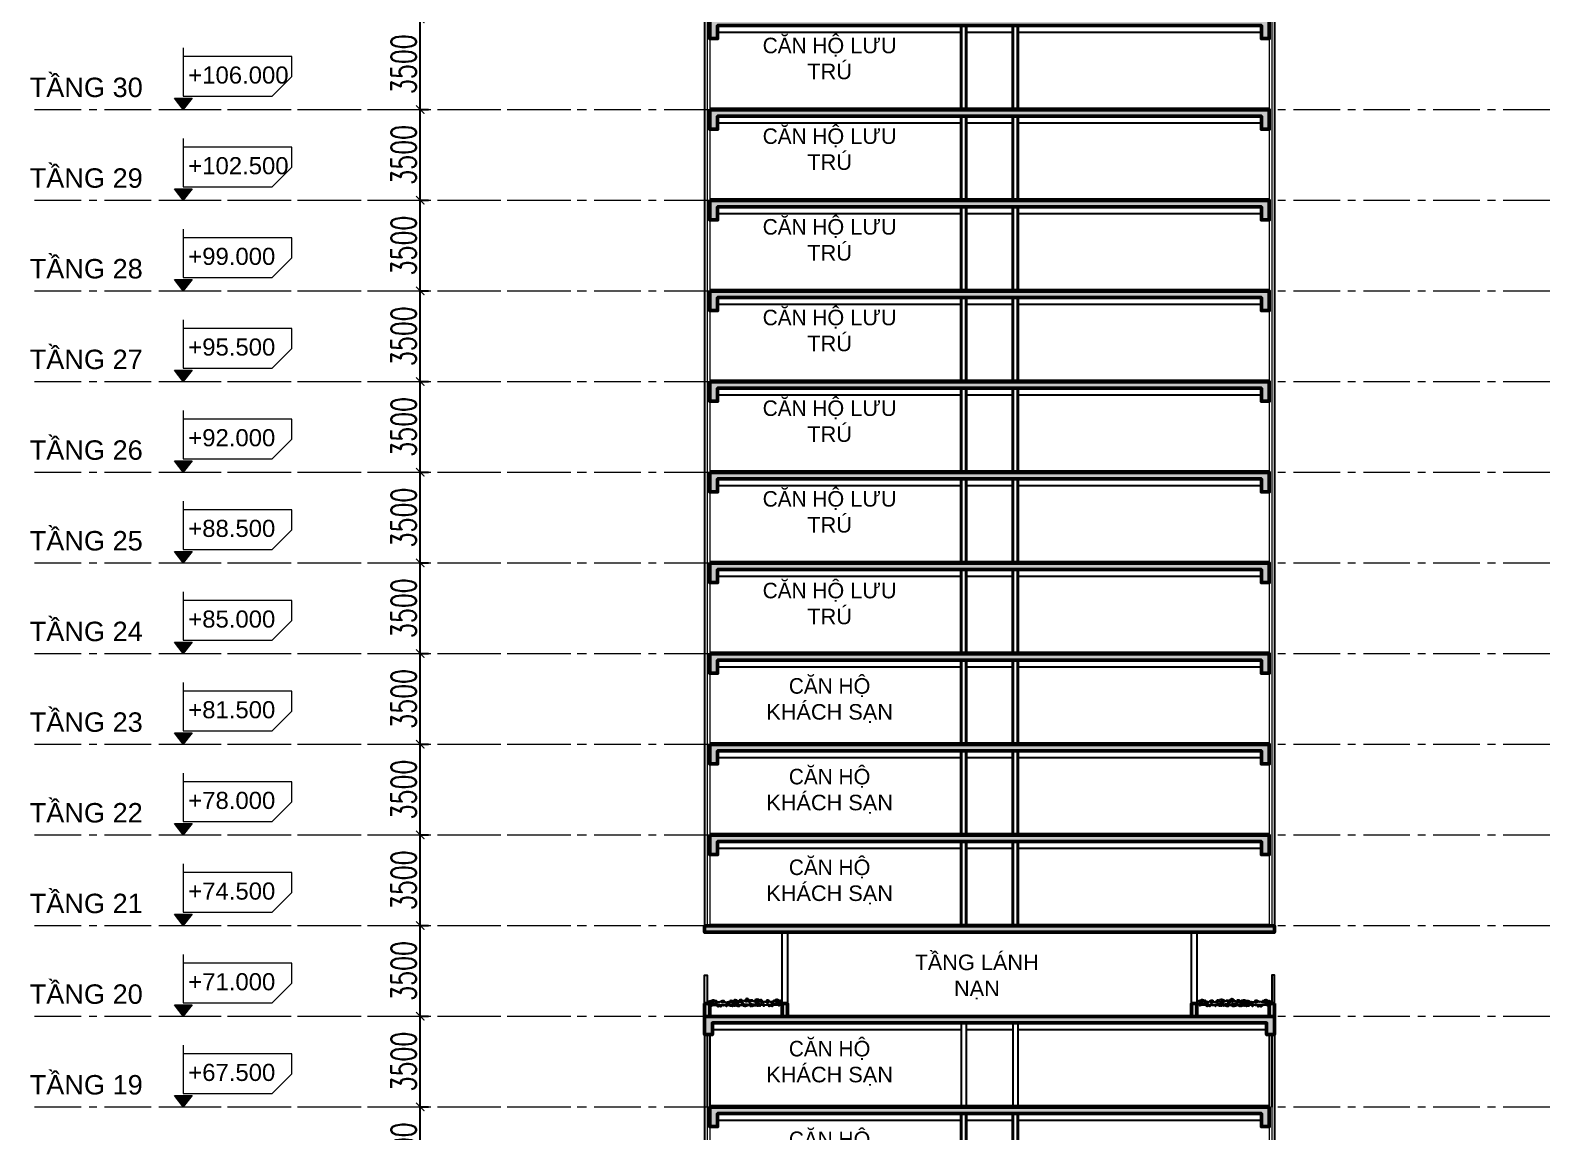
# Model space of a CAD drawing. Header units: millimetres. Extents: x 573003 to 1294762, y -9906 to 413061.
# Drawn here: x 573822 to 632293, y 81019 to 123534 of the extents above; entities that cross this region are included whole.
import ezdxf

# ---------------------------------------------------------------- set-up
doc = ezdxf.new("R2010")
doc.units = ezdxf.units.MM
doc.header["$MEASUREMENT"] = 0
doc.linetypes.add('IMPORT-CE', pattern=[135, 90, -15, 15, -15])
doc.layers.get('DEFPOINTS').update_dxf_attribs({"color": 5, "lineweight": 0})
for name, color, linetype in [('A-ANNO-ROOM', 50, 'Continuous'), ('A-ELEV-13FINE', 8, 'Continuous'), ('A-ELEV-PATT 3', 251, 'Continuous'), ('A-FLOR-STRS', 1, 'Continuous'), ('A-WALL-PATT', 251, 'Continuous')]:
    doc.layers.add(name, color=color, linetype=linetype)
for name, color, linetype, lineweight in [('KT-Chu viet', 255, 'Continuous', 20), ('KT-Kich thuoc', 159, 'Continuous', 18), ('KT-Net cat', 1, 'Continuous', 40), ('KT-Net cot', 2, 'Continuous', 50), ('KT-Net manh', 251, 'Continuous', 13), ('KT-Net thay', 7, 'Continuous', 25), ('KT-Net truc', 18, 'Continuous', 15), ('TEXT', 7, 'Continuous', 20)]:
    doc.layers.add(name, color=color, linetype=linetype, lineweight=lineweight)
doc.styles.add('Arial', font='arial.ttf')
doc.styles.add('DIM', font='vnsimli.shx', dxfattribs={"width": 0.7})
doc.styles.add('font unicode ccu', font='arial.ttf')
doc.styles.add('HBA-Text', font='GOTHIC.TTF')
doc.dimstyles.new('CCU  KT1-320 A1', dxfattribs={"dimscale": 320, "dimtxt": 3, "dimasz": 1, "dimexe": 1, "dimexo": 0, "dimgap": 0.5, "dimtad": 1, "dimdec": 0, "dimdsep": 46, "dimtxsty": 'DIM', "dimblk1": 'ARCHTICK', "dimblk2": 'ARCHTICK', "dimsah": 1, "dimcen": 0, "dimdle": 1, "dimclrd": 256, "dimclre": 256, "dimclrt": 31, "dimadec": 0, "dimazin": 0, "dimtfac": 1, "dimtdec": 0, "dimtix": 1, "dimtmove": 1, "dimatfit": 3, "dimldrblk": 'DOT', "dimfxl": 8, "dimtolj": 1, "dimarcsym": 0})

# ---------------------------------------------------------------- blocks, each defined once
blk = doc.blocks.new('slab')
at = {"layer": 'KT-Net manh'}
h = blk.add_hatch(color=256, dxfattribs=at)
h.dxf.hatch_style = 1
h.paths.add_polyline_path([(357114, 241086), (378714, 241086), (378714, 240336), (378414, 240336), (378414, 240836), (357414, 240836), (357414, 240336), (357114, 240336)])
at = {"layer": 'A-ELEV-13FINE'}
blk.add_line((378714, 241136), (357114, 241136), dxfattribs=at)
for points in [[(357114, 240836), (357114, 240586)], [(357414, 240586), (366814, 240586)], [(367014, 240586), (368814, 240586)], [(369014, 240586), (378414, 240586)], [(378714, 240586), (378714, 240836)]]:
    blk.add_lwpolyline(points, dxfattribs=at)
at = {"layer": 'KT-Net cat'}
for points in [[(366814, 240836), (366814, 237636)], [(367014, 240836), (367014, 237636)], [(368814, 240836), (368814, 237636)], [(369014, 240836), (369014, 237636)]]:
    blk.add_lwpolyline(points, dxfattribs=at)
at = {"layer": 'KT-Net cot'}
blk.add_lwpolyline([(357114, 241086), (378714, 241086), (378714, 240336), (378414, 240336), (378414, 240836), (357414, 240836), (357414, 240336), (357114, 240336), (357114, 241086)], dxfattribs=at)
at = {"layer": 'KT-Net manh'}
for p, q in [((357014, 241086), (357014, 237586)), ((357114, 241086), (357114, 237586)), ((378714, 241086), (378714, 237586)), ((378814, 241086), (378814, 237586))]:
    blk.add_line(p, q, dxfattribs=at)
at = {"layer": 'KT-Net thay'}
for p, q in [((356914, 241086), (356914, 237586)), ((378914, 241086), (378914, 237586))]:
    blk.add_line(p, q, dxfattribs=at)
blk = doc.blocks.new('_ARCHTICK')
at = {"color": 0, "linetype": 'ByBlock', "const_width": 0.15}
blk.add_lwpolyline([(-0.5, -0.5), (0.5, 0.5)], dxfattribs=at)
blk = doc.blocks.new('*D165')
at = {"layer": 'DEFPOINTS', "color": 0, "transparency": 16777216}
for p in [(0, 67500), (0, 67500), (0, 64000)]:
    blk.add_point(p, dxfattribs=at)
at = {"layer": 'KT-Kich thuoc', "lineweight": -2, "transparency": 16777216}
for p, q in [((0, 63680), (0, 67820)), ((0, 67500), (320, 67500)), ((0, 64000), (320, 64000))]:
    blk.add_line(p, q, dxfattribs=at)
at = {"layer": 'KT-Kich thuoc', "lineweight": -2, "transparency": 16777216, "xscale": 320, "yscale": 320, "zscale": 320}
for p, rotation in [((0, 67500), 90), ((0, 64000), 270)]:
    blk.add_blockref('_ARCHTICK', p, dxfattribs=dict(at, rotation=rotation))
at = {"layer": 'KT-Kich thuoc', "color": 31, "transparency": 16777216, "insert": (-640, 65750), "char_height": 960, "attachment_point": 5, "rotation": 90, "style": 'DIM'}
blk.add_mtext('\\A1;3500', dxfattribs=at)
blk = doc.blocks.new('_Dot')
at = {"color": 0, "linetype": 'ByBlock', "lineweight": -2}
blk.add_line((-0.5, 0), (-1, 0), dxfattribs=at)
at = {"color": 0, "linetype": 'ByBlock', "const_width": 0.5}
blk.add_lwpolyline([(-0.25, 0, 1), (0.25, 0, 1)], format="xyb", close=True, dxfattribs=at)
blk = doc.blocks.new('*D166')
at = {"layer": 'DEFPOINTS', "color": 0, "transparency": 16777216}
for p in [(0, 71000), (0, 71000), (0, 67500)]:
    blk.add_point(p, dxfattribs=at)
at = {"layer": 'KT-Kich thuoc', "lineweight": -2, "transparency": 16777216}
for p, q in [((0, 67180), (0, 71320)), ((0, 71000), (320, 71000)), ((0, 67500), (320, 67500))]:
    blk.add_line(p, q, dxfattribs=at)
at = {"layer": 'KT-Kich thuoc', "lineweight": -2, "transparency": 16777216, "xscale": 320, "yscale": 320, "zscale": 320}
for p, rotation in [((0, 71000), 90), ((0, 67500), 270)]:
    blk.add_blockref('_ARCHTICK', p, dxfattribs=dict(at, rotation=rotation))
at = {"layer": 'KT-Kich thuoc', "color": 31, "transparency": 16777216, "insert": (-640, 69250), "char_height": 960, "attachment_point": 5, "rotation": 90, "style": 'DIM'}
blk.add_mtext('\\A1;3500', dxfattribs=at)
blk = doc.blocks.new('*D167')
at = {"layer": 'DEFPOINTS', "color": 0, "transparency": 16777216}
for p in [(0, 74500), (0, 74500), (0, 71000)]:
    blk.add_point(p, dxfattribs=at)
at = {"layer": 'KT-Kich thuoc', "lineweight": -2, "transparency": 16777216}
for p, q in [((0, 70680), (0, 74820)), ((0, 74500), (320, 74500)), ((0, 71000), (320, 71000))]:
    blk.add_line(p, q, dxfattribs=at)
at = {"layer": 'KT-Kich thuoc', "lineweight": -2, "transparency": 16777216, "xscale": 320, "yscale": 320, "zscale": 320}
for p, rotation in [((0, 74500), 90), ((0, 71000), 270)]:
    blk.add_blockref('_ARCHTICK', p, dxfattribs=dict(at, rotation=rotation))
at = {"layer": 'KT-Kich thuoc', "color": 31, "transparency": 16777216, "insert": (-640, 72750), "char_height": 960, "attachment_point": 5, "rotation": 90, "style": 'DIM'}
blk.add_mtext('\\A1;3500', dxfattribs=at)
blk = doc.blocks.new('*D168')
at = {"layer": 'DEFPOINTS', "color": 0, "transparency": 16777216}
for p in [(0, 78000), (0, 78000), (0, 74500)]:
    blk.add_point(p, dxfattribs=at)
at = {"layer": 'KT-Kich thuoc', "lineweight": -2, "transparency": 16777216}
for p, q in [((0, 74180), (0, 78320)), ((0, 78000), (320, 78000)), ((0, 74500), (320, 74500))]:
    blk.add_line(p, q, dxfattribs=at)
at = {"layer": 'KT-Kich thuoc', "lineweight": -2, "transparency": 16777216, "xscale": 320, "yscale": 320, "zscale": 320}
for p, rotation in [((0, 78000), 90), ((0, 74500), 270)]:
    blk.add_blockref('_ARCHTICK', p, dxfattribs=dict(at, rotation=rotation))
at = {"layer": 'KT-Kich thuoc', "color": 31, "transparency": 16777216, "insert": (-640, 76250), "char_height": 960, "attachment_point": 5, "rotation": 90, "style": 'DIM'}
blk.add_mtext('\\A1;3500', dxfattribs=at)
blk = doc.blocks.new('*D169')
at = {"layer": 'DEFPOINTS', "color": 0, "transparency": 16777216}
for p in [(0, 81500), (0, 81500), (0, 78000)]:
    blk.add_point(p, dxfattribs=at)
at = {"layer": 'KT-Kich thuoc', "lineweight": -2, "transparency": 16777216}
for p, q in [((0, 77680), (0, 81820)), ((0, 81500), (320, 81500)), ((0, 78000), (320, 78000))]:
    blk.add_line(p, q, dxfattribs=at)
at = {"layer": 'KT-Kich thuoc', "lineweight": -2, "transparency": 16777216, "xscale": 320, "yscale": 320, "zscale": 320}
for p, rotation in [((0, 81500), 90), ((0, 78000), 270)]:
    blk.add_blockref('_ARCHTICK', p, dxfattribs=dict(at, rotation=rotation))
at = {"layer": 'KT-Kich thuoc', "color": 31, "transparency": 16777216, "insert": (-640, 79750), "char_height": 960, "attachment_point": 5, "rotation": 90, "style": 'DIM'}
blk.add_mtext('\\A1;3500', dxfattribs=at)
blk = doc.blocks.new('*D170')
at = {"layer": 'DEFPOINTS', "color": 0, "transparency": 16777216}
for p in [(0, 85000), (0, 85000), (0, 81500)]:
    blk.add_point(p, dxfattribs=at)
at = {"layer": 'KT-Kich thuoc', "lineweight": -2, "transparency": 16777216}
for p, q in [((0, 81180), (0, 85320)), ((0, 85000), (320, 85000)), ((0, 81500), (320, 81500))]:
    blk.add_line(p, q, dxfattribs=at)
at = {"layer": 'KT-Kich thuoc', "lineweight": -2, "transparency": 16777216, "xscale": 320, "yscale": 320, "zscale": 320}
for p, rotation in [((0, 85000), 90), ((0, 81500), 270)]:
    blk.add_blockref('_ARCHTICK', p, dxfattribs=dict(at, rotation=rotation))
at = {"layer": 'KT-Kich thuoc', "color": 31, "transparency": 16777216, "insert": (-640, 83250), "char_height": 960, "attachment_point": 5, "rotation": 90, "style": 'DIM'}
blk.add_mtext('\\A1;3500', dxfattribs=at)
blk = doc.blocks.new('*D171')
at = {"layer": 'DEFPOINTS', "color": 0, "transparency": 16777216}
for p in [(0, 88500), (0, 88500), (0, 85000)]:
    blk.add_point(p, dxfattribs=at)
at = {"layer": 'KT-Kich thuoc', "lineweight": -2, "transparency": 16777216}
for p, q in [((0, 84680), (0, 88820)), ((0, 88500), (320, 88500)), ((0, 85000), (320, 85000))]:
    blk.add_line(p, q, dxfattribs=at)
at = {"layer": 'KT-Kich thuoc', "lineweight": -2, "transparency": 16777216, "xscale": 320, "yscale": 320, "zscale": 320}
for p, rotation in [((0, 88500), 90), ((0, 85000), 270)]:
    blk.add_blockref('_ARCHTICK', p, dxfattribs=dict(at, rotation=rotation))
at = {"layer": 'KT-Kich thuoc', "color": 31, "transparency": 16777216, "insert": (-640, 86750), "char_height": 960, "attachment_point": 5, "rotation": 90, "style": 'DIM'}
blk.add_mtext('\\A1;3500', dxfattribs=at)
blk = doc.blocks.new('*D172')
at = {"layer": 'DEFPOINTS', "color": 0, "transparency": 16777216}
for p in [(0, 92000), (0, 92000), (0, 88500)]:
    blk.add_point(p, dxfattribs=at)
at = {"layer": 'KT-Kich thuoc', "lineweight": -2, "transparency": 16777216}
for p, q in [((0, 88180), (0, 92320)), ((0, 92000), (320, 92000)), ((0, 88500), (320, 88500))]:
    blk.add_line(p, q, dxfattribs=at)
at = {"layer": 'KT-Kich thuoc', "lineweight": -2, "transparency": 16777216, "xscale": 320, "yscale": 320, "zscale": 320}
for p, rotation in [((0, 92000), 90), ((0, 88500), 270)]:
    blk.add_blockref('_ARCHTICK', p, dxfattribs=dict(at, rotation=rotation))
at = {"layer": 'KT-Kich thuoc', "color": 31, "transparency": 16777216, "insert": (-640, 90250), "char_height": 960, "attachment_point": 5, "rotation": 90, "style": 'DIM'}
blk.add_mtext('\\A1;3500', dxfattribs=at)
blk = doc.blocks.new('*D173')
at = {"layer": 'DEFPOINTS', "color": 0, "transparency": 16777216}
for p in [(0, 95500), (0, 95500), (0, 92000)]:
    blk.add_point(p, dxfattribs=at)
at = {"layer": 'KT-Kich thuoc', "lineweight": -2, "transparency": 16777216}
for p, q in [((0, 91680), (0, 95820)), ((0, 95500), (320, 95500)), ((0, 92000), (320, 92000))]:
    blk.add_line(p, q, dxfattribs=at)
at = {"layer": 'KT-Kich thuoc', "lineweight": -2, "transparency": 16777216, "xscale": 320, "yscale": 320, "zscale": 320}
for p, rotation in [((0, 95500), 90), ((0, 92000), 270)]:
    blk.add_blockref('_ARCHTICK', p, dxfattribs=dict(at, rotation=rotation))
at = {"layer": 'KT-Kich thuoc', "color": 31, "transparency": 16777216, "insert": (-640, 93750), "char_height": 960, "attachment_point": 5, "rotation": 90, "style": 'DIM'}
blk.add_mtext('\\A1;3500', dxfattribs=at)
blk = doc.blocks.new('*D174')
at = {"layer": 'DEFPOINTS', "color": 0, "transparency": 16777216}
for p in [(0, 99000), (0, 99000), (0, 95500)]:
    blk.add_point(p, dxfattribs=at)
at = {"layer": 'KT-Kich thuoc', "lineweight": -2, "transparency": 16777216}
for p, q in [((0, 95180), (0, 99320)), ((0, 99000), (320, 99000)), ((0, 95500), (320, 95500))]:
    blk.add_line(p, q, dxfattribs=at)
at = {"layer": 'KT-Kich thuoc', "lineweight": -2, "transparency": 16777216, "xscale": 320, "yscale": 320, "zscale": 320}
for p, rotation in [((0, 99000), 90), ((0, 95500), 270)]:
    blk.add_blockref('_ARCHTICK', p, dxfattribs=dict(at, rotation=rotation))
at = {"layer": 'KT-Kich thuoc', "color": 31, "transparency": 16777216, "insert": (-640, 97250), "char_height": 960, "attachment_point": 5, "rotation": 90, "style": 'DIM'}
blk.add_mtext('\\A1;3500', dxfattribs=at)
blk = doc.blocks.new('*D175')
at = {"layer": 'DEFPOINTS', "color": 0, "transparency": 16777216}
for p in [(0, 102500), (0, 102500), (0, 99000)]:
    blk.add_point(p, dxfattribs=at)
at = {"layer": 'KT-Kich thuoc', "lineweight": -2, "transparency": 16777216}
for p, q in [((0, 98680), (0, 102820)), ((0, 102500), (320, 102500)), ((0, 99000), (320, 99000))]:
    blk.add_line(p, q, dxfattribs=at)
at = {"layer": 'KT-Kich thuoc', "lineweight": -2, "transparency": 16777216, "xscale": 320, "yscale": 320, "zscale": 320}
for p, rotation in [((0, 102500), 90), ((0, 99000), 270)]:
    blk.add_blockref('_ARCHTICK', p, dxfattribs=dict(at, rotation=rotation))
at = {"layer": 'KT-Kich thuoc', "color": 31, "transparency": 16777216, "insert": (-640, 100750), "char_height": 960, "attachment_point": 5, "rotation": 90, "style": 'DIM'}
blk.add_mtext('\\A1;3500', dxfattribs=at)
blk = doc.blocks.new('*D176')
at = {"layer": 'DEFPOINTS', "color": 0, "transparency": 16777216}
for p in [(0, 106000), (0, 106000), (0, 102500)]:
    blk.add_point(p, dxfattribs=at)
at = {"layer": 'KT-Kich thuoc', "lineweight": -2, "transparency": 16777216}
for p, q in [((0, 102180), (0, 106320)), ((0, 106000), (320, 106000)), ((0, 102500), (320, 102500))]:
    blk.add_line(p, q, dxfattribs=at)
at = {"layer": 'KT-Kich thuoc', "lineweight": -2, "transparency": 16777216, "xscale": 320, "yscale": 320, "zscale": 320}
for p, rotation in [((0, 106000), 90), ((0, 102500), 270)]:
    blk.add_blockref('_ARCHTICK', p, dxfattribs=dict(at, rotation=rotation))
at = {"layer": 'KT-Kich thuoc', "color": 31, "transparency": 16777216, "insert": (-640, 104250), "char_height": 960, "attachment_point": 5, "rotation": 90, "style": 'DIM'}
blk.add_mtext('\\A1;3500', dxfattribs=at)
blk = doc.blocks.new('*D177')
at = {"layer": 'DEFPOINTS', "color": 0, "transparency": 16777216}
for p in [(0, 109500), (0, 109500), (0, 106000)]:
    blk.add_point(p, dxfattribs=at)
at = {"layer": 'KT-Kich thuoc', "lineweight": -2, "transparency": 16777216}
for p, q in [((0, 105680), (0, 109820)), ((0, 109500), (320, 109500)), ((0, 106000), (320, 106000))]:
    blk.add_line(p, q, dxfattribs=at)
at = {"layer": 'KT-Kich thuoc', "lineweight": -2, "transparency": 16777216, "xscale": 320, "yscale": 320, "zscale": 320}
for p, rotation in [((0, 109500), 90), ((0, 106000), 270)]:
    blk.add_blockref('_ARCHTICK', p, dxfattribs=dict(at, rotation=rotation))
at = {"layer": 'KT-Kich thuoc', "color": 31, "transparency": 16777216, "insert": (-640, 107750), "char_height": 960, "attachment_point": 5, "rotation": 90, "style": 'DIM'}
blk.add_mtext('\\A1;3500', dxfattribs=at)
blk = doc.blocks.new('A$C61654A8E')
blk.add_hatch(color=256).paths.add_polyline_path([(-137, 178), (0, 0), (137, 178)])
blk.add_line((-341, 0), (341, 0))
for points in [[(0, 956), (0, 819)], [(-137, 178), (137, 178), (0, 0), (-137, 178)]]:
    blk.add_lwpolyline(points)
blk.add_lwpolyline([(1678, 512), (1678, 819), (0, 819), (0, 205), (1371, 205)], close=True)
blk = doc.blocks.new('coscaodotudong')
at = {"xscale": 0.8324273823791946, "yscale": 0.8324273823791946, "zscale": 0.8324273823791946}
blk.add_blockref('A$C61654A8E', (0, 0), dxfattribs=at)
at = {"layer": 'KT-Chu viet', "style": 'font unicode ccu'}
blk.add_attdef('%%P0.000', (64, 334), '', height=220, dxfattribs=at)
blk = doc.blocks.new('PLE-6')
for points in [[(-1874, 638), (-1908, 679), (-2017, 713), (-2120, 665), (-2086, 741), (-1970, 795), (-1845, 781), (-1956, 836), (-1997, 864), (-2045, 864), (-2127, 843), (-2086, 884), (-2017, 911), (-1935, 898), (-1867, 877), (-1799, 843), (-1758, 782), (-1758, 809), (-1789, 865), (-1829, 865), (-1804, 890), (-1753, 880), (-1708, 845), (-1753, 915), (-1819, 930), (-1869, 941), (-1910, 915), (-1950, 910), (-1975, 900), (-1935, 941), (-1873, 957), (-1838, 967), (-1782, 967), (-1706, 947), (-1693, 924), (-1617, 801), (-1662, 951)], [(-1662, 951), (-1571, 814), (-1561, 860), (-1536, 875), (-1531, 855), (-1546, 819), (-1496, 840), (-1465, 850), (-1445, 840), (-1420, 840), (-1390, 819), (-1374, 835), (-1374, 860), (-1334, 895), (-1238, 930), (-1188, 930), (-1127, 900), (-1172, 905), (-1223, 895), (-1268, 870), (-1283, 845), (-1283, 819), (-1243, 814), (-1203, 809), (-1178, 776), (-1177, 824), (-1208, 855), (-1218, 870), (-1157, 855), (-1132, 824), (-1081, 804), (-1061, 830), (-1046, 840), (-1016, 835), (-915, 855), (-890, 840), (-859, 814), (-844, 784), (-834, 729), (-869, 764), (-884, 789), (-930, 794), (-980, 794), (-1006, 794)], [(493, 910), (458, 951), (422, 991), (331, 991), (316, 971), (347, 976), (372, 971), (392, 956), (397, 946), (412, 915), (427, 890), (438, 845), (402, 845), (357, 870), (342, 865), (301, 845), (271, 830), (236, 840), (246, 870), (271, 925), (281, 966), (296, 1001), (331, 1026), (367, 1016), (357, 1036), (316, 1057), (266, 1036), (236, 1016), (190, 966), (175, 905), (170, 875), (140, 880), (94, 900), (54, 875), (18, 895), (-22, 961), (-57, 966), (-113, 966), (-164, 956), (-179, 936), (-214, 890), (-184, 905), (-153, 920), (-118, 910), (-83, 890), (-52, 865), (-47, 850), (-103, 845), (-143, 830), (-269, 822), (-263, 903), (-321, 942), (-411, 966), (-477, 961), (-532, 920), (-542, 895), (-472, 920), (-416, 905), (-340, 880), (-340, 845), (-340, 819), (-350, 779), (-381, 794), (-411, 784), (-441, 769), (-449, 787)], [(1226, 796), (1210, 819), (1180, 819), (1135, 850), (1150, 880), (1180, 905), (1210, 920), (1236, 915), (1271, 900), (1291, 885), (1261, 925), (1225, 956), (1180, 951), (1130, 930), (1099, 915), (1079, 890), (1069, 860), (1064, 845), (1054, 814), (1034, 814), (1034, 840), (1003, 860), (958, 860), (902, 845), (877, 814), (862, 784), (877, 799), (887, 814), (922, 814), (948, 804), (968, 794), (973, 789), (958, 784), (938, 789), (922, 784), (922, 784), (887, 784), (877, 779), (847, 774), (842, 789), (826, 804), (842, 850), (857, 900), (877, 930), (907, 946), (968, 971), (1003, 976), (1069, 956), (1054, 981), (948, 1011), (887, 991), (826, 971), (796, 930), (786, 890), (766, 850), (751, 865), (741, 880), (715, 870), (715, 855), (705, 870), (700, 905), (670, 930), (650, 946), (609, 946), (544, 941), (493, 915), (473, 885), (518, 895), (554, 910), (589, 905), (604, 890), (619, 875), (624, 860), (594, 860), (574, 855), (544, 855), (544, 855), (528, 875), (513, 890)], [(2039, 951), (1948, 814), (1938, 860), (1912, 875), (1907, 855), (1923, 819), (1872, 840), (1842, 850), (1821, 840), (1796, 840), (1766, 819), (1751, 835), (1751, 860), (1710, 895), (1614, 930), (1564, 930), (1503, 900), (1549, 905), (1599, 895), (1645, 870), (1660, 845), (1660, 819), (1619, 814), (1579, 809), (1554, 776), (1554, 824), (1584, 855), (1594, 870), (1534, 855), (1508, 824), (1458, 804), (1438, 830), (1422, 840), (1392, 835), (1291, 855), (1266, 840), (1236, 814), (1220, 784), (1210, 729), (1246, 764), (1261, 789), (1306, 794), (1357, 794), (1382, 794)], [(2250, 638), (2284, 679), (2394, 713), (2496, 665), (2462, 741), (2346, 795), (2221, 781), (2332, 836), (2373, 864), (2421, 864), (2503, 843), (2462, 884), (2394, 911), (2312, 898), (2243, 877), (2175, 843), (2134, 782), (2135, 809), (2165, 865), (2205, 865), (2180, 890), (2130, 880), (2084, 845), (2130, 915), (2195, 930), (2246, 941), (2286, 915), (2327, 910), (2352, 900), (2311, 941), (2249, 957), (2214, 967), (2159, 967), (2083, 947), (2069, 924), (1993, 801), (2039, 951)], [(-1874, 638), (-1939, 615), (-1950, 572), (-1880, 615), (-1837, 632), (-1799, 648), (-1761, 632), (-1734, 632), (-1701, 648), (-1647, 653), (-1636, 648), (-1582, 626), (-1550, 588), (-1501, 534), (-1544, 643), (-1577, 664), (-1566, 670), (-1496, 643), (-1474, 643), (-1436, 615), (-1431, 599), (-1425, 556), (-1420, 626), (-1458, 670), (-1436, 659), (-1387, 626), (-1376, 632), (-1349, 637), (-1333, 637), (-1306, 643), (-1284, 648), (-1279, 648), (-1290, 626), (-1322, 605), (-1333, 572), (-1333, 534), (-1306, 588), (-1279, 610), (-1230, 637), (-1214, 626), (-1192, 626), (-1160, 626), (-1138, 632), (-1095, 632), (-1079, 632), (-1041, 626), (-1008, 599), (-987, 572), (-970, 556), (-1003, 632), (-1030, 659), (-998, 648), (-987, 643), (-954, 637), (-911, 626), (-868, 632), (-797, 637), (-765, 653), (-721, 653), (-716, 653), (-743, 632), (-749, 588), (-749, 567), (-721, 615), (-705, 626), (-684, 637), (-657, 637), (-678, 615), (-684, 588), (-684, 572), (-673, 588), (-640, 610), (-624, 626), (-619, 632), (-597, 621), (-597, 605), (-592, 567), (-592, 561), (-575, 605), (-575, 626), (-586, 643), (-575, 637), (-554, 637), (-532, 632), (-505, 599), (-494, 583), (-472, 578), (-483, 610), (-510, 648), (-510, 659), (-500, 659), (-462, 648), (-440, 643), (-413, 626), (-391, 594), (-364, 567), (-364, 594), (-397, 626), (-413, 643), (-418, 659), (-364, 664), (-321, 653), (-299, 648), (-261, 643), (-261, 599), (-256, 578), (-256, 540), (-223, 610), (-207, 637), (-207, 648), (-169, 648), (-142, 648), (-104, 632), (-72, 626), (-50, 637), (9, 626), (36, 615), (85, 567), (101, 561), (53, 637), (85, 648), (134, 643), (155, 632), (182, 632), (188, 637), (231, 643), (188, 610), (166, 594), (166, 551), (177, 588), (220, 610), (280, 637), (323, 626), (361, 626), (404, 637), (426, 637), (442, 632), (480, 621), (513, 599), (556, 545), (545, 578), (534, 621), (518, 637), (502, 648), (572, 643), (626, 643), (659, 626), (697, 632), (751, 648), (767, 653), (783, 653), (816, 653), (816, 659)], [(-1366, 637), (-1415, 665), (-1448, 681), (-1486, 692), (-1507, 686), (-1540, 681), (-1562, 676), (-1589, 676), (-1627, 676), (-1660, 670), (-1709, 637), (-1698, 670), (-1687, 692), (-1665, 697), (-1687, 708), (-1720, 708), (-1747, 703), (-1763, 697), (-1796, 686), (-1818, 670), (-1834, 659), (-1845, 648), (-1829, 676), (-1823, 697), (-1845, 697), (-1872, 697), (-1905, 692), (-1921, 681)], [(-939, 759), (-991, 733), (-978, 726), (-933, 726), (-926, 719), (-920, 713), (-939, 759)], [(-449, 787), (-498, 836), (-567, 858), (-668, 866), (-720, 842), (-660, 845), (-567, 827), (-527, 784), (-553, 782), (-578, 778), (-600, 771), (-626, 775), (-617, 798), (-597, 824), (-647, 804), (-669, 782), (-704, 782), (-742, 776), (-770, 765), (-784, 793), (-762, 867), (-715, 907), (-666, 913), (-600, 904), (-678, 936), (-742, 916), (-811, 862), (-853, 801)], [(2250, 638), (2316, 615), (2327, 572), (2256, 615), (2213, 632), (2175, 648), (2137, 632), (2110, 632), (2078, 648), (2023, 653), (2013, 648), (1958, 626), (1926, 588), (1877, 534), (1921, 643), (1953, 664), (1942, 670), (1872, 643), (1850, 643), (1812, 615), (1807, 599), (1802, 556), (1796, 626), (1834, 670), (1812, 659), (1764, 626), (1753, 632), (1726, 637), (1709, 637), (1682, 643), (1661, 648), (1655, 648), (1666, 626), (1699, 605), (1709, 572), (1709, 534), (1682, 588), (1655, 610), (1607, 637), (1590, 626), (1569, 626), (1536, 626), (1515, 632), (1471, 632), (1455, 632), (1417, 626), (1385, 599), (1363, 572), (1347, 556), (1379, 632), (1406, 659), (1374, 648), (1363, 643), (1331, 637), (1287, 626), (1244, 632), (1174, 637), (1141, 653), (1098, 653), (1092, 653), (1119, 632), (1125, 588), (1125, 567), (1098, 615), (1082, 626), (1060, 637), (1033, 637), (1055, 615), (1060, 588), (1060, 572), (1049, 588), (1017, 610), (1000, 626), (995, 632), (973, 621), (973, 605), (968, 567), (968, 561), (952, 605), (952, 626), (963, 643), (952, 637), (930, 637), (908, 632), (881, 599), (870, 583), (849, 578), (860, 610), (887, 648), (887, 659), (876, 659), (838, 648), (816, 643), (789, 626), (768, 594), (741, 567), (741, 594), (773, 626), (789, 643), (795, 659), (741, 664), (697, 653), (676, 648), (638, 643), (638, 599), (632, 578), (632, 540), (600, 610), (584, 637), (584, 648), (546, 648), (519, 648), (481, 632), (448, 626), (427, 637), (367, 626), (340, 615), (291, 567), (275, 561), (324, 637), (291, 648), (243, 643), (221, 632), (194, 632), (188, 637), (145, 643), (188, 610), (210, 594), (210, 551), (199, 588), (156, 610), (96, 637), (53, 626), (15, 626), (-28, 637), (-50, 637), (-66, 632), (-104, 621), (-136, 599), (-180, 545), (-169, 578), (-158, 621), (-142, 637), (-125, 648), (-196, 643), (-250, 643), (-282, 626), (-320, 632), (-374, 648), (-391, 653), (-407, 653), (-439, 653), (-439, 659)], [(30, 798), (-13, 798), (-45, 778), (-26, 772), (26, 765), (52, 759), (78, 746), (85, 746), (78, 791), (78, 791)], [(20, 622), (59, 661), (91, 680), (163, 700), (209, 693), (241, 687), (254, 674), (261, 661), (261, 687), (326, 687), (365, 680), (404, 680), (456, 700), (495, 674), (522, 661), (535, 654), (535, 687), (580, 719), (619, 713), (658, 700), (698, 687), (717, 661), (717, 674), (724, 700), (763, 700), (776, 661), (776, 661)], [(30, 798), (78, 791)], [(482, 785), (495, 778), (509, 759), (515, 739), (515, 733), (502, 746), (495, 752), (469, 759), (482, 785)], [(1605, 740), (1589, 735), (1585, 728), (1589, 724), (1605, 717), (1615, 714), (1623, 703), (1624, 698), (1624, 706), (1621, 721), (1617, 730), (1605, 740)], [(1742, 637), (1791, 665), (1824, 681), (1862, 692), (1884, 686), (1916, 681), (1938, 676), (1965, 676), (2003, 676), (2036, 670), (2085, 637), (2074, 670), (2063, 692), (2042, 697), (2063, 708), (2096, 708), (2123, 703), (2140, 697), (2172, 686), (2194, 670), (2210, 659), (2221, 648), (2205, 676), (2199, 697), (2221, 697), (2248, 697), (2281, 692), (2297, 681)]]:
    blk.add_lwpolyline(points)
for points in [[(-560, 740), (-607, 720), (-586, 714), (-540, 714)], [(-237, 772), (-300, 760), (-329, 740), (-283, 729), (-217, 717), (-208, 737)], [(1035, 763), (997, 735), (964, 724), (1002, 719), (1062, 735), (1089, 730), (1100, 730), (1078, 741)], [(1906, 779), (1878, 768), (1857, 752), (1878, 757), (1895, 752), (1938, 763), (1960, 768), (1944, 773), (1922, 779)]]:
    blk.add_lwpolyline(points, close=True)
blk = doc.blocks.new('Levels')
at = {"layer": 'KT-Kich thuoc'}
for p, q in [((-9998.9, 106000, 0), (-7793.2, 106000, 0)), ((-9998.9, 102500, 0), (-7793.2, 102500, 0)), ((-9998.9, 99000, 0), (-7793.2, 99000, 0)), ((-9998.9, 95500, 0), (-7793.2, 95500, 0)), ((-9998.9, 92000, 0), (-7793.2, 92000, 0)), ((-9998.9, 88500, 0), (-7793.2, 88500, 0)), ((-9998.9, 85000, 0), (-7793.2, 85000, 0)), ((-9998.9, 81500, 0), (-7793.2, 81500, 0)), ((-9998.9, 78000, 0), (-7793.2, 78000, 0)), ((-9998.9, 74500, 0), (-7793.2, 74500, 0)), ((-9998.9, 71000, 0), (-7793.2, 71000, 0)), ((-9998.9, 67500, 0), (-7793.2, 67500, 0))]:
    blk.add_line(p, q, dxfattribs=at)
at = {"layer": 'KT-Net truc', "linetype": 'IMPORT-CE', "ltscale": 20, "elevation": 0}
for points in [[(-7437.9, 106000), (6189, 106000)], [(-7437.9, 102500), (6189, 102500)], [(-7437.9, 99000), (6189, 99000)], [(-7437.9, 95500), (6189, 95500)], [(-7437.9, 92000), (6189, 92000)], [(-7437.9, 88500), (6189, 88500)], [(-7437.9, 85000), (6189, 85000)], [(-7437.9, 81500), (6189, 81500)], [(-7437.9, 78000), (6189, 78000)], [(-7437.9, 74500), (6189, 74500)], [(-7437.9, 71000), (6189, 71000)], [(-7437.9, 67500), (6189, 67500)]]:
    blk.add_lwpolyline(points, dxfattribs=at)
at = {"layer": 'KT-Chu viet', "xscale": 3, "yscale": 3, "zscale": 3}
for p, values in [((-9146.4, 106000, 0), {'%%P0.000': '+106.000'}), ((-9146.4, 102500, 0), {'%%P0.000': '+102.500'}), ((-9146.4, 99000, 0), {'%%P0.000': '+99.000'}), ((-9146.4, 95500, 0), {'%%P0.000': '+95.500'}), ((-9146.4, 92000, 0), {'%%P0.000': '+92.000'}), ((-9146.4, 88500, 0), {'%%P0.000': '+88.500'}), ((-9146.4, 85000, 0), {'%%P0.000': '+85.000'}), ((-9146.4, 81500, 0), {'%%P0.000': '+81.500'}), ((-9146.4, 78000, 0), {'%%P0.000': '+78.000'}), ((-9146.4, 74500, 0), {'%%P0.000': '+74.500'}), ((-9146.4, 71000, 0), {'%%P0.000': '+71.000'}), ((-9146.4, 67500, 0), {'%%P0.000': '+67.500'})]:
    blk.add_blockref('coscaodotudong', p, dxfattribs=at).add_auto_attribs(values)
at = {"layer": 'TEXT', "char_height": 750, "attachment_point": 1, "style": 'Arial'}
for s, insert, width in [('TẦNG 30', (-15078.7, 107229.8, 0), 5299.69), ('TẦNG 29', (-15078.7, 103729.8, 0), 5299.69), ('TẦNG 28', (-15078.7, 100229.8, 0), 5299.69), ('TẦNG 27', (-15078.7, 96729.8, 0), 5299.69), ('TẦNG 26', (-15078.7, 93229.8, 0), 5299.69), ('TẦNG 25', (-15078.7, 89729.8, 0), 5299.69), ('TẦNG 24', (-15078.7, 86229.8, 0), 5299.69), ('TẦNG 23', (-15078.7, 82729.8, 0), 5299.69), ('TẦNG 22', (-15078.7, 79229.8, 0), 5299.69), ('TẦNG 21', (-15078.7, 75729.8, 0), 5299.69), ('TẦNG 20', (-15078.7, 72229.8, 0), 5299.69), ('TẦNG 19', (-15078.7, 68729.8, 0), 4873.125)]:
    blk.add_mtext(s, dxfattribs=dict(at, insert=insert, width=width))
at = {"layer": 'KT-Kich thuoc'}
for base, p1, p2, picture, middle in [((0, 109500), (0, 106000), (0, 109500), '*D177', (-640, 107750)), ((0, 106000), (0, 102500), (0, 106000), '*D176', (-640, 104250)), ((0, 102500), (0, 99000), (0, 102500), '*D175', (-640, 100750)), ((0, 99000), (0, 95500), (0, 99000), '*D174', (-640, 97250)), ((0, 95500), (0, 92000), (0, 95500), '*D173', (-640, 93750)), ((0, 92000), (0, 88500), (0, 92000), '*D172', (-640, 90250)), ((0, 88500), (0, 85000), (0, 88500), '*D171', (-640, 86750)), ((0, 85000), (0, 81500), (0, 85000), '*D170', (-640, 83250)), ((0, 81500), (0, 78000), (0, 81500), '*D169', (-640, 79750)), ((0, 78000), (0, 74500), (0, 78000), '*D168', (-640, 76250)), ((0, 74500), (0, 71000), (0, 74500), '*D167', (-640, 72750)), ((0, 71000), (0, 67500), (0, 71000), '*D166', (-640, 69250)), ((0, 67500), (0, 64000), (0, 67500), '*D165', (-640, 65750))]:
    dim = blk.add_linear_dim(base=base, p1=p1, p2=p2, angle=90, dimstyle='CCU  KT1-320 A1', dxfattribs=at)
    dim.commit()
    dim.dimension.update_dxf_attribs({"geometry": picture, "text_midpoint": middle})

msp = doc.modelspace()

# ---------------------------------------------------------------- hatches: boundary and pattern name
at = {"layer": 'A-WALL-PATT'}
h = msp.add_hatch(color=256, dxfattribs=at)
h.dxf.hatch_style = 1
h.paths.add_polyline_path([(599856.8, 88965.8), (621856.8, 88965.8), (621856.8, 88715.8), (599856.8, 88715.8)])
at = {"layer": 'A-WALL-PATT', "extrusion": (-2.65424e-07, 2.88346e-18, 1)}
h = msp.add_hatch(color=256, dxfattribs=at)
h.dxf.hatch_style = 1
h.paths.add_polyline_path([(599856.8, 85965.7), (600056.8, 85965.7), (600056.8, 85465.8), (599856.8, 85465.8)])
h.paths.add_polyline_path([(602856.8, 85965.7), (603056.8, 85965.7), (603056.8, 85465.8), (602856.8, 85465.8)])
at = {"layer": 'A-WALL-PATT', "extrusion": (2.65424e-07, 2.88346e-18, 1)}
h = msp.add_hatch(color=256, dxfattribs=at)
h.dxf.hatch_style = 1
h.paths.add_polyline_path([(621856.8, 85965.7), (621656.8, 85965.7), (621656.8, 85465.8), (621856.8, 85465.8)])
h.paths.add_polyline_path([(618856.8, 85965.7), (618656.8, 85965.7), (618656.8, 85465.8), (618856.8, 85465.8)])
at = {"layer": 'A-WALL-PATT'}
h = msp.add_hatch(color=256, dxfattribs=at)
h.dxf.hatch_style = 1
h.paths.add_polyline_path([(599856.8, 84965.8), (599856.8, 85465.8), (621856.8, 85465.8), (621856.8, 84765.8), (621556.8, 84765.8), (621556.8, 85215.8), (600156.8, 85215.8), (600156.8, 84765.8), (599856.8, 84765.8)])

# ---------------------------------------------------------------- linework, layer by layer
at = {"layer": 'A-ELEV-13FINE'}
msp.add_line((600056.8, 89015.8, 0), (621656.8, 89015.8, 0), dxfattribs=at)
at = {"layer": 'A-ELEV-13FINE', "extrusion": (-2.65424e-07, 2.88341e-18, 1)}
msp.add_line((600056.8, 85915.7, 0.2), (602856.8, 85915.7, 0), dxfattribs=at)
at = {"layer": 'A-ELEV-13FINE', "extrusion": (2.65424e-07, 2.88341e-18, 1)}
msp.add_line((621656.8, 85915.7, 0.2), (618856.8, 85915.7, 0), dxfattribs=at)
at = {"layer": 'A-ELEV-13FINE', "elevation": 0}
for points in [[(600156.8, 85215.8), (600156.8, 84965.8), (609756.8, 84965.8)], [(609956.8, 84965.8), (611756.8, 84965.8)], [(611956.8, 84965.8), (621556.8, 84965.8), (621556.8, 85215.8)], [(599956.8, 84765.8), (599956.8, 81965.8)], [(600056.8, 84765.8), (600056.8, 81965.8)], [(621656.8, 84765.8), (621656.8, 81965.8)], [(621756.8, 84765.8), (621756.8, 81965.8)]]:
    msp.add_lwpolyline(points, dxfattribs=at)
at = {"layer": 'A-FLOR-STRS', "elevation": 0}
for points in [[(609756.8, 85215.8), (609756.8, 81965.8)], [(609956.8, 85215.8), (609956.8, 81965.8)], [(611756.8, 85215.8), (611756.8, 81965.8)], [(611956.8, 85215.8), (611956.8, 81965.8)]]:
    msp.add_lwpolyline(points, dxfattribs=at)
at = {"layer": 'KT-Net cot', "elevation": 0}
for points in [[(599856.8, 88965.8), (621856.8, 88965.8), (621856.8, 88715.8), (599856.8, 88715.8), (599856.8, 88965.8)], [(599856.8, 84965.8), (599856.8, 85465.8), (621856.8, 85465.8), (621856.8, 84765.8), (621556.8, 84765.8), (621556.8, 85215.8), (600156.8, 85215.8), (600156.8, 84765.8), (599856.8, 84765.8), (599856.8, 84965.8)]]:
    msp.add_lwpolyline(points, dxfattribs=at)
at = {"layer": 'KT-Net cot', "extrusion": (-2.65424e-07, 2.88341e-18, 1)}
for points, elevation in [([(599856.8, 85965.7), (600056.8, 85965.7), (600056.8, 85465.8), (599856.8, 85465.8)], 0.5), ([(602856.8, 85965.7), (603056.8, 85965.7), (603056.8, 85465.8), (602856.8, 85465.8)], -0.1)]:
    msp.add_lwpolyline(points, close=True, dxfattribs=dict(at, elevation=elevation))
at = {"layer": 'KT-Net cot', "extrusion": (2.65424e-07, 2.88341e-18, 1)}
for points, elevation in [([(618856.8, 85965.7), (618656.8, 85965.7), (618656.8, 85465.8), (618856.8, 85465.8)], 0.2), ([(621856.8, 85965.7), (621656.8, 85965.7), (621656.8, 85465.8), (621856.8, 85465.8)], 0.9)]:
    msp.add_lwpolyline(points, close=True, dxfattribs=dict(at, elevation=elevation))
at = {"layer": 'KT-Net thay'}
for points, elevation in [([(603056.8, 88715.8), (603056.8, 85465.8), (602856.8, 85465.8), (602856.8, 88715.8), (602956.8, 88715.8)], 0), ([(618856.8, 88715.8), (618856.8, 85465.8), (618656.8, 85465.8), (618656.8, 88715.8), (618856.8, 88715.8)], 0), ([(599856.8, 85965.7), (599856.8, 87065.7), (599956.8, 87065.7), (599956.8, 85965.7)], 0.7), ([(621856.8, 85965.7), (621856.8, 87065.7), (621756.8, 87065.7), (621756.8, 85965.7)], 0.7), ([(599856.8, 84765.8), (599856.8, 81965.8)], 0), ([(621856.8, 84765.8), (621856.8, 81965.8)], 0)]:
    msp.add_lwpolyline(points, dxfattribs=dict(at, elevation=elevation))
at = {"layer": 'KT-Net truc', "linetype": 'IMPORT-CE', "ltscale": 20}
for p, q in [((573990.5, 120475.6, 0), (690764.9, 120475.6, 0)), ((573990.5, 116975.6, 0), (690764.9, 116975.6, 0)), ((573990.5, 113475.6, 0), (690764.9, 113475.6, 0)), ((573990.5, 109975.6, 0), (690764.9, 109975.6, 0)), ((573990.5, 106475.6, 0), (690764.9, 106475.6, 0)), ((573990.5, 102975.6, 0), (690764.9, 102975.6, 0)), ((573990.5, 99475.6, 0), (690764.9, 99475.6, 0)), ((573990.5, 95975.6, 0), (690764.9, 95975.6, 0)), ((573990.5, 92475.6, 0), (690764.9, 92475.6, 0)), ((573990.5, 88975.6, 0), (690764.9, 88975.6, 0)), ((573990.5, 85475.6, 0), (690764.9, 85475.6, 0)), ((573990.5, 81975.6, 0), (690764.9, 81975.6, 0))]:
    msp.add_line(p, q, dxfattribs=at)

# ---------------------------------------------------------------- block references
at = {"layer": 'A-ELEV-13FINE'}
for p in [(242942.9, -117120.6, 0), (242942.9, -120620.6, 0), (242942.9, -124120.6, 0), (242942.9, -127620.6, 0), (242942.9, -131120.6, 0), (242942.9, -134620.6, 0), (242942.9, -138120.6, 0), (242942.9, -141620.6, 0), (242942.9, -145120.6, 0), (242942.9, -148620.6, 0), (242942.9, -159120.6, 0)]:
    msp.add_blockref('slab', p, dxfattribs=at)
at = {"layer": 'A-ELEV-PATT 3', "extrusion": (-2.65424e-07, 2.88341e-18, 1), "xscale": 0.6160000000000018, "yscale": 0.6160000000000018, "zscale": 0.6160000000000018, "rotation": 0.304586339480941}
msp.add_blockref('PLE-6', (601304.6, 85513.9, 0.7), dxfattribs=at)
at = {"layer": 'A-ELEV-PATT 3', "extrusion": (2.65424e-07, 2.88341e-18, 1), "xscale": -0.6160000000000018, "yscale": 0.6160000000000023, "zscale": 0.6160000000000018, "rotation": 359.695413660519}
msp.add_blockref('PLE-6', (620408.9, 85513.9, 1), dxfattribs=at)
at = {"layer": 'A-WALL-PATT'}
msp.add_blockref('Levels', (588876.8, 14475.6, 0), dxfattribs=at)

# ---------------------------------------------------------------- texts
at = {"layer": 'A-ANNO-ROOM', "ltscale": 800, "char_height": 600, "width": 6000, "attachment_point": 2, "style": 'HBA-Text'}
for s, insert in [('CĂN H{\\fArial|b0|i0|c0|p34;Ộ LƯU TRÚ}', (604684.2, 123247.5, 0)), ('CĂN H{\\fArial|b0|i0|c0|p34;Ộ LƯU TRÚ}', (604684.2, 119747.5, 0)), ('CĂN H{\\fArial|b0|i0|c0|p34;Ộ LƯU TRÚ}', (604684.2, 116247.5, 0)), ('CĂN H{\\fArial|b0|i0|c0|p34;Ộ LƯU TRÚ}', (604684.2, 112747.5, 0)), ('CĂN H{\\fArial|b0|i0|c0|p34;Ộ LƯU TRÚ}', (604684.2, 109247.5, 0)), ('CĂN H{\\fArial|b0|i0|c0|p34;Ộ LƯU TRÚ}', (604684.2, 105747.5, 0)), ('CĂN H{\\fArial|b0|i0|c0|p34;Ộ LƯU TRÚ}', (604684.2, 102208.2, 0)), ('CĂN H{\\fArial|b0|i0|c0|p34;Ộ KHÁCH SẠN}', (604684.2, 98525.5, 0)), ('CĂN H{\\fArial|b0|i0|c0|p34;Ộ KHÁCH SẠN}', (604684.2, 95025.5, 0)), ('CĂN H{\\fArial|b0|i0|c0|p34;Ộ KHÁCH SẠN}', (604684.2, 91525.5, 0)), ('T{\\fArial|b0|i0|c0|p34;ẦNG LÁNH NẠN}', (610370.2, 87855.6, 0)), ('CĂN H{\\fArial|b0|i0|c0|p34;Ộ KHÁCH SẠN}', (604684.2, 84525.5, 0)), ('CĂN H{\\fArial|b0|i0|c0|p34;Ộ KHÁCH SẠN}', (604684.2, 81025.5, 0))]:
    msp.add_mtext(s, dxfattribs=dict(at, insert=insert))

doc.saveas('drawing.dxf')
